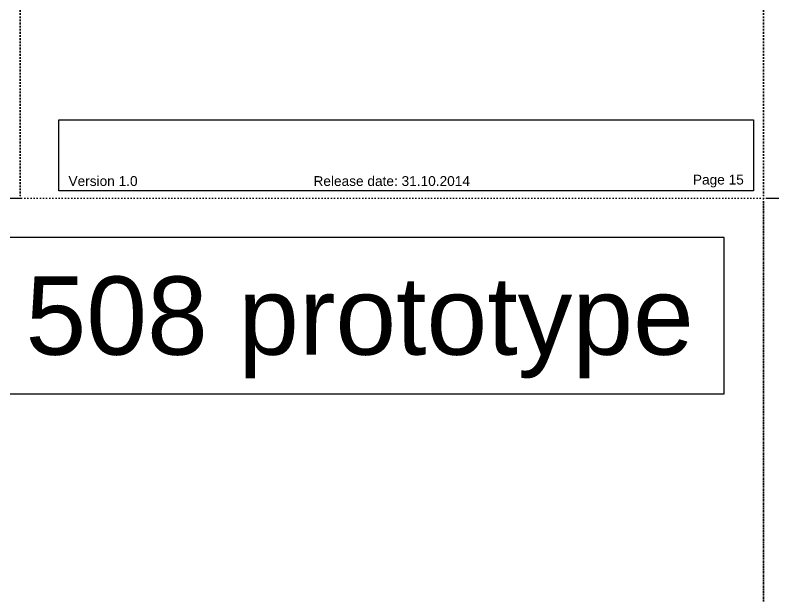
# Model space of a CAD drawing. Header units: millimetres. Extents: x -17234 to -8874, y -2869 to 1211.
# Drawn here: x -16096.8 to -15709, y -1033 to -735.7 of the extents above; entities that cross this region are included whole.
import ezdxf
from ezdxf.enums import TextEntityAlignment as Align

# ---------------------------------------------------------------- set-up
doc = ezdxf.new("R2010")
doc.units = ezdxf.units.MM
doc.linetypes.add('ACAD_ISO07W100', pattern=[3, 0, -3])
doc.layers.get('Defpoints').update_dxf_attribs({"linetype": 'ACAD_ISO07W100', "true_color": 0x105689})
doc.layers.add('Text', color=2, linetype='Continuous')
doc.styles.get("Standard").update_dxf_attribs({"font": 'arial.ttf'})

msp = doc.modelspace()

# ---------------------------------------------------------------- linework, layer by layer
at = {"layer": 'Defpoints', "color": 1, "ltscale": 0.5}
for points in [[(-16474.331, -319.239), (-16094.331, -319.239), (-16094.331, -829.239), (-16474.331, -829.239), (-16474.331, -319.239)], [(-16094.331, -319.239), (-15714.331, -319.239), (-15714.331, -829.239), (-16094.331, -829.239), (-16094.331, -319.239)], [(-15714.331, -319.239), (-15334.331, -319.239), (-15334.331, -829.239), (-15714.331, -829.239), (-15714.331, -319.239)], [(-17234.331, -829.239), (-15714.331, -829.239), (-15714.331, -2869.239), (-17234.331, -2869.239), (-17234.331, -829.239)], [(-15714.331, -829.239), (-14954.331, -829.239), (-14954.331, -1849.239), (-15714.331, -1849.239), (-15714.331, -829.239)]]:
    msp.add_lwpolyline(points, dxfattribs=at)
at = {"layer": 'Text', "ltscale": 0.5}
for points in [[(-15719.331, -825.489), (-16074.578, -825.489), (-16074.578, -789.208), (-15719.331, -789.208)], [(-16220.224, -929.239), (-15734.331, -929.239), (-15734.331, -849.239), (-16220.224, -849.239)]]:
    msp.add_lwpolyline(points, close=True, dxfattribs=at)

# ---------------------------------------------------------------- texts
at = {"layer": 'Text', "color": 1, "ltscale": 0.5}
msp.add_text('CW 508 prototype ', height=40, dxfattribs=at).set_placement((-15734.331, -869.239), align=Align.TOP_RIGHT)
at = {"layer": 'Text', "color": 1, "ltscale": 0.5, "char_height": 5}
for s, width, insert, attachment_point in [('Version 1.0', 35.05, (-16069.578, -820.489), 4), ('Release date: 31.10.2014', 79.71576, (-15904.331, -820.489), 5), ('Page 15', 25.79352, (-15724.331, -820.489), 6)]:
    msp.add_mtext_dynamic_manual_height_columns(s, width=width, gutter_width=12.5, heights=[0], dxfattribs=dict(at, insert=insert, attachment_point=attachment_point))

doc.saveas('drawing.dxf')
